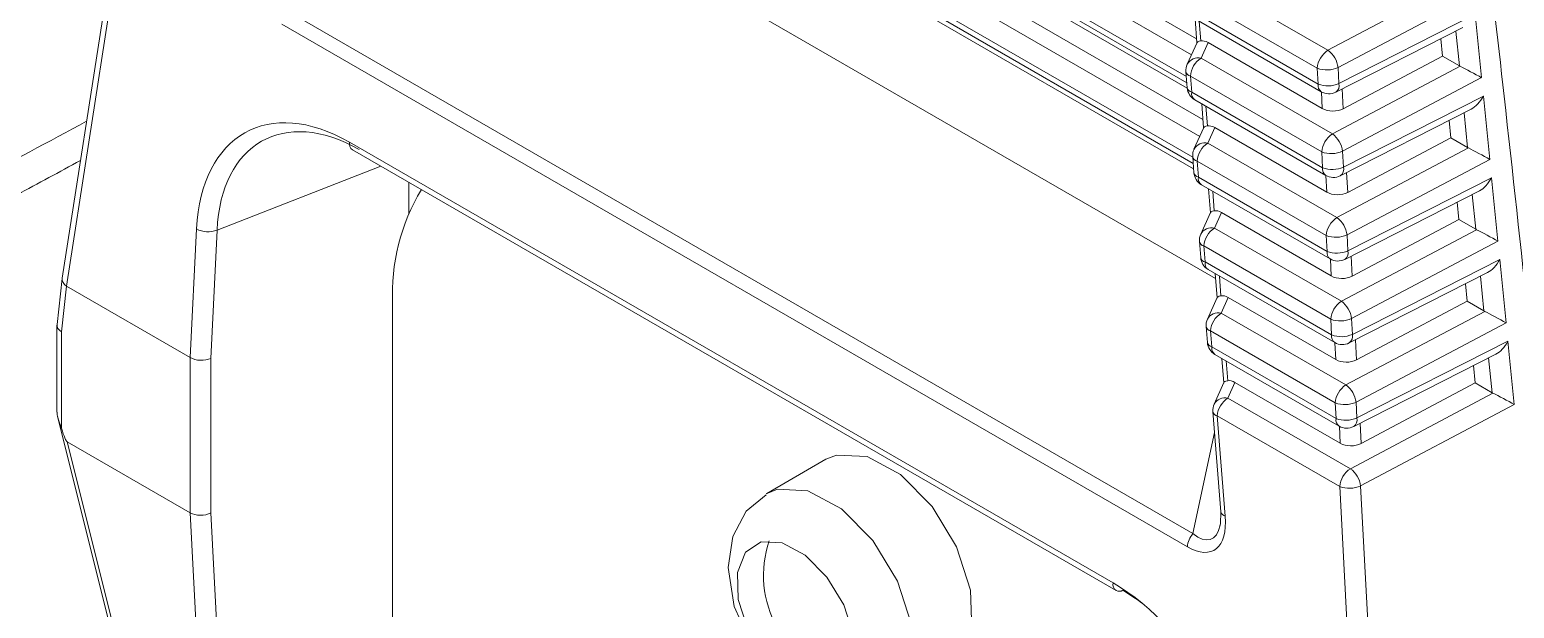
# Model space of a CAD drawing. Extents: x 11 to 120, y 2 to 94.
# Drawn here: x 87.551 to 88.527, y 77.523 to 77.904 of the extents above; entities that cross this region are included whole.
import ezdxf

# ---------------------------------------------------------------- set-up
doc = ezdxf.new("R2010")
doc.units = 0
doc.header["$MEASUREMENT"] = 0
doc.linetypes.add('SLD-Solid', pattern=[0])
doc.layers.add('OBJECT', color=7, linetype='CONTINUOUS')

msp = doc.modelspace()

# ---------------------------------------------------------------- linework, layer by layer
at = {"layer": 'OBJECT', "color": 7, "linetype": 'SLD-Solid', "lineweight": 15}
for p, q in [((87.89194, 78.13117), (88.31463, 77.88716)), ((87.87728, 78.11951), (88.31154, 77.86882)), ((88.31122, 77.87287), (87.87769, 78.12314)), ((88.31794, 77.89767), (87.93097, 78.12107)), ((87.88039, 78.11433), (88.31182, 77.86527)), ((87.88656, 78.08366), (88.32002, 77.83343)), ((87.87189, 78.072), (88.31573, 77.81577)), ((88.31541, 77.81983), (87.87231, 78.07563)), ((87.87501, 78.06682), (88.31601, 77.81223)), ((88.32214, 77.84463), (87.92558, 78.07355)), ((87.62213, 78.06278), (87.57219, 77.74027)), ((87.62495, 78.0576), (87.575, 77.73501)), ((88.33041, 77.73998), (87.8801, 77.99993)), ((88.31646, 77.94083), (88.40429, 77.89013)), ((88.40429, 77.89013), (88.48584, 77.93336)), ((88.39729, 77.87835), (88.30946, 77.92905)), ((88.4999, 77.92586), (88.41099, 77.87873)), ((87.72011, 77.91597), (88.31545, 77.57229)), ((88.3103, 77.9184), (88.39785, 77.86786)), ((88.31236, 77.91338), (88.39991, 77.86284)), ((88.31691, 77.91076), (88.31816, 77.89496)), ((88.41155, 77.86824), (88.50111, 77.91379)), ((88.50111, 77.91379), (88.50528, 77.87213)), ((88.31192, 77.56362), (87.71659, 77.9073)), ((88.31972, 77.90914), (88.32073, 77.89633)), ((88.40945, 77.86259), (88.4931, 77.90514)), ((88.49071, 77.8799), (88.48842, 77.90276)), ((88.31824, 77.89515), (88.31183, 77.88094)), ((88.32549, 77.89517), (88.32088, 77.88496)), ((88.32549, 77.89517), (88.40061, 77.85181)), ((88.47966, 77.88628), (88.47851, 77.89772)), ((88.32088, 77.88496), (88.40724, 77.8351)), ((88.41434, 77.85165), (88.47966, 77.88628)), ((88.49071, 77.8799), (88.47966, 77.88628)), ((88.31097, 77.87604), (88.31181, 77.86543)), ((88.40024, 77.82333), (88.31388, 77.87318)), ((88.31388, 77.87318), (88.31472, 77.86257)), ((88.39785, 77.86786), (88.39729, 77.87835)), ((88.40724, 77.8351), (88.49123, 77.87962)), ((88.41099, 77.87873), (88.41155, 77.86824)), ((88.50528, 77.87213), (88.41394, 77.82371)), ((88.49071, 77.8799), (88.49123, 77.87962)), ((88.31472, 77.86257), (88.4008, 77.81288)), ((88.40061, 77.85181), (88.40002, 77.86278)), ((88.41364, 77.86472), (88.41434, 77.85165)), ((88.31678, 77.85756), (88.40286, 77.80787)), ((88.32132, 77.85494), (88.32257, 77.83909)), ((88.32413, 77.85332), (88.32515, 77.84046)), ((88.4145, 77.81326), (88.50649, 77.86006)), ((88.50649, 77.86006), (88.51066, 77.81839)), ((88.41239, 77.80761), (88.49848, 77.85141)), ((88.48504, 77.83255), (88.4839, 77.84399)), ((88.49609, 77.82617), (88.4938, 77.84903)), ((88.32266, 77.83928), (88.31624, 77.82507)), ((88.32991, 77.8393), (88.32529, 77.82908)), ((88.32991, 77.8393), (88.40355, 77.79679)), ((88.41728, 77.79663), (88.48504, 77.83255)), ((88.49609, 77.82617), (88.48504, 77.83255)), ((87.76098, 77.82967), (88.26302, 77.53985)), ((87.76304, 77.82466), (88.26508, 77.53483)), ((88.32529, 77.82908), (88.41018, 77.78008)), ((88.4008, 77.81288), (88.40024, 77.82333)), ((88.41018, 77.78008), (88.49661, 77.82589)), ((88.41394, 77.82371), (88.4145, 77.81326)), ((88.49609, 77.82617), (88.49661, 77.82589)), ((87.78154, 77.81398), (87.67393, 77.77185)), ((88.31539, 77.82017), (88.31622, 77.80961)), ((88.40318, 77.7683), (88.31829, 77.81731)), ((88.31829, 77.81731), (88.31913, 77.80675)), ((88.51066, 77.81839), (88.41688, 77.76868)), ((87.79998, 77.78273), (87.79998, 77.80333)), ((88.31913, 77.80675), (88.40374, 77.75791)), ((88.40355, 77.79679), (88.40296, 77.80781)), ((88.41658, 77.80975), (88.41728, 77.79663)), ((88.41744, 77.75829), (88.51187, 77.80633)), ((88.51187, 77.80633), (88.51605, 77.76466)), ((88.32119, 77.80174), (88.4058, 77.75289)), ((88.32573, 77.79912), (88.32699, 77.78322)), ((88.32854, 77.79749), (88.32956, 77.78459)), ((88.41534, 77.75264), (88.50386, 77.79767)), ((88.50148, 77.77243), (88.49919, 77.7953)), ((88.32708, 77.78341), (88.32066, 77.7692)), ((88.33433, 77.78343), (88.32971, 77.77321)), ((88.33433, 77.78343), (88.4065, 77.74176)), ((88.49043, 77.77881), (88.48928, 77.79026)), ((88.42023, 77.7416), (88.49043, 77.77881)), ((88.50148, 77.77243), (88.49043, 77.77881)), ((87.65634, 77.68805), (87.66045, 77.77263)), ((87.67393, 77.77185), (87.66984, 77.68749)), ((88.3198, 77.76429), (88.32063, 77.75379)), ((88.32971, 77.77321), (88.41313, 77.72505)), ((88.40374, 77.75791), (88.40318, 77.7683)), ((88.41313, 77.72505), (88.50199, 77.77216)), ((88.41688, 77.76868), (88.41744, 77.75829)), ((88.51605, 77.76466), (88.41983, 77.71366)), ((88.50148, 77.77243), (88.50199, 77.77216)), ((88.40613, 77.71328), (88.32271, 77.76144)), ((88.32271, 77.76144), (88.32354, 77.75093)), ((88.41952, 77.75477), (88.42023, 77.7416)), ((88.32354, 77.75093), (88.40669, 77.70293)), ((88.3256, 77.74592), (88.40875, 77.69792)), ((88.4065, 77.74176), (88.40591, 77.75283)), ((88.42039, 77.70331), (88.51726, 77.75259)), ((88.51726, 77.75259), (88.52143, 77.71093)), ((87.57217, 77.74011), (87.56874, 77.70982)), ((87.57504, 77.73498), (87.57164, 77.70496)), ((87.575, 77.73501), (87.57504, 77.73498)), ((87.65634, 77.68805), (87.57504, 77.73498)), ((88.33015, 77.7433), (88.33141, 77.72734)), ((88.33296, 77.74167), (88.33398, 77.72872)), ((88.41828, 77.69767), (88.50925, 77.74394)), ((88.49581, 77.72508), (88.49466, 77.73652)), ((88.50686, 77.7187), (88.50457, 77.74156)), ((88.33149, 77.72754), (88.32508, 77.71332)), ((88.33874, 77.72756), (88.33413, 77.71734)), ((88.33874, 77.72756), (88.40945, 77.68674)), ((88.42318, 77.68658), (88.49581, 77.72508)), ((88.50686, 77.7187), (88.49581, 77.72508)), ((87.78932, 77.72353), (87.78932, 77.49619)), ((88.33413, 77.71734), (88.41608, 77.67003)), ((88.41608, 77.67003), (88.50738, 77.71842)), ((88.50686, 77.7187), (88.50738, 77.71842)), ((87.56871, 77.7094), (87.56871, 77.65206)), ((88.32422, 77.70842), (88.32505, 77.69797)), ((88.40908, 77.65825), (88.32713, 77.70556)), ((88.32713, 77.70556), (88.32795, 77.69511)), ((88.40669, 77.70293), (88.40613, 77.71328)), ((88.41983, 77.71366), (88.42039, 77.70331)), ((88.52143, 77.71093), (88.42278, 77.65863)), ((87.57164, 77.70496), (87.57164, 77.64164)), ((88.40945, 77.68674), (88.40885, 77.69786)), ((88.42247, 77.6998), (88.42318, 77.68658)), ((88.42333, 77.64834), (88.52264, 77.69886)), ((88.52264, 77.69886), (88.52681, 77.65719)), ((87.65634, 77.58598), (87.65634, 77.68805)), ((87.66984, 77.68749), (87.66984, 77.58586)), ((88.32795, 77.69511), (88.40963, 77.64796)), ((88.33002, 77.6901), (88.41169, 77.64295)), ((88.33456, 77.68747), (88.33582, 77.67147)), ((88.33737, 77.68585), (88.3384, 77.67284)), ((88.42123, 77.64269), (88.51463, 77.69021)), ((88.51224, 77.66497), (88.50995, 77.68783)), ((88.50119, 77.67135), (88.50005, 77.68279)), ((88.33591, 77.67166), (88.32949, 77.65745)), ((88.34316, 77.67168), (88.33854, 77.66147)), ((88.34316, 77.67168), (88.4124, 77.63171)), ((88.42612, 77.63156), (88.50119, 77.67135)), ((88.51224, 77.66497), (88.50119, 77.67135)), ((88.33854, 77.66147), (88.41903, 77.615)), ((88.40963, 77.64796), (88.40908, 77.65825)), ((88.41903, 77.615), (88.51276, 77.66469)), ((88.42278, 77.65863), (88.42333, 77.64834)), ((88.52681, 77.65719), (88.42573, 77.60361)), ((88.51224, 77.66497), (88.51276, 77.66469)), ((87.56911, 77.64923), (87.63818, 77.3731)), ((88.32864, 77.65255), (88.33385, 77.5866)), ((88.33676, 77.58374), (88.33154, 77.64969)), ((88.41203, 77.60323), (88.33154, 77.64969)), ((88.32972, 77.63885), (88.31545, 77.57229)), ((88.4124, 77.63171), (88.4118, 77.64289)), ((88.42541, 77.64482), (88.42612, 77.63156)), ((87.57535, 77.63273), (87.64043, 77.37255)), ((87.57535, 77.63273), (87.65634, 77.58598)), ((88.07424, 77.62117), (88.03535, 77.59872)), ((88.41203, 77.60323), (88.43145, 77.24059)), ((88.44514, 77.2412), (88.42573, 77.60361)), ((87.66344, 77.45037), (87.65634, 77.58598)), ((87.65634, 77.58598), (87.65634, 77.58598)), ((87.66984, 77.58586), (87.67611, 77.46623)), ((88.33384, 77.5867), (88.33385, 77.5866))]:
    msp.add_line(p, q, dxfattribs=at)
at = {"layer": 'OBJECT', "color": 7, "linetype": 'SLD-Solid', "lineweight": 15, "flags": 128}
for points in [[(88.16016, 77.56352), (88.14402, 77.59023), (88.12335, 77.6111), (88.10129, 77.62295), (88.08121, 77.62399), (88.07424, 77.62117)], [(88.03506, 77.59782), (88.02183, 77.58698), (88.01311, 77.57048), (88.00999, 77.55008), (88.01388, 77.52429), (88.02635, 77.49669), (88.04571, 77.47336), (88.0715, 77.45739), (88.09291, 77.45382), (88.11178, 77.4583), (88.11534, 77.46106)], [(88.03499, 77.59851), (88.04232, 77.60153), (88.0624, 77.6005), (88.08446, 77.58864), (88.10513, 77.56778), (88.12127, 77.54107)], [(88.33385, 77.5866), (88.33366, 77.57881), (88.33326, 77.57741)], [(88.02286, 77.50936), (88.03395, 77.491), (88.04817, 77.47665), (88.06333, 77.46851), (88.07714, 77.46779), (88.08749, 77.47463), (88.09281, 77.48797), (88.09229, 77.50578), (88.086, 77.52536), (88.07491, 77.54372), (88.0607, 77.55807), (88.04553, 77.56622), (88.03172, 77.56693), (88.02137, 77.56009), (88.01605, 77.54675), (88.01657, 77.52894), (88.02286, 77.50936)], [(88.15424, 77.4826), (88.16233, 77.48973), (88.17007, 77.50913), (88.16931, 77.53505), (88.16016, 77.56352)], [(88.12127, 77.54107), (88.13042, 77.51259), (88.13118, 77.48668), (88.12344, 77.46728), (88.11559, 77.46029)]]:
    msp.add_lwpolyline(points, dxfattribs=at)
at = {"layer": 'OBJECT', "color": 7, "linetype": 'SLD-Solid', "lineweight": 15}
for centre, radius, start, end in [((88.32094, 77.87683), 0.01, 155.69289, 184.51975), ((88.31901, 77.87695), 0.00822, 76.86986, 150.95118), ((88.32933, 77.87196), 0.0155, 123.05007, 175.49329), ((88.41274, 77.87713), 0.0155, 123.05007, 175.49329), ((88.39465, 77.87679), 0.01645, 6.7645, 54.14557), ((88.31476, 77.87699), 0.00391, 194.04618, 256.94539), ((88.40366, 77.89568), 0.01847, 249.805, 293.37148), ((88.32178, 77.86622), 0.01, 184.51975, 240.00269), ((88.3156, 77.86638), 0.00391, 194.04618, 256.94539), ((88.31965, 77.86167), 0.00502, 169.63825, 235.05887), ((88.40295, 77.86702), 0.00517, 170.69667, 234.00046), ((88.40423, 77.88519), 0.01847, 249.805, 293.37148), ((88.40491, 77.8715), 0.01, 240.00269, 296.96265), ((88.40645, 77.86692), 0.00527, 304.69461, 14.42612), ((88.41569, 77.82211), 0.0155, 123.05007, 175.49329), ((88.3976, 77.82177), 0.01645, 6.7645, 54.14557), ((87.76597, 77.82879), 0.00506, 169.98731, 234.70981), ((88.32536, 77.82095), 0.01, 155.69289, 184.51975), ((88.32343, 77.82108), 0.00822, 76.86986, 150.95118), ((88.33375, 77.81609), 0.0155, 123.05007, 175.49329), ((88.40661, 77.84066), 0.01847, 249.805, 293.37148), ((88.31918, 77.82111), 0.00391, 194.04618, 256.94539), ((88.40589, 77.81205), 0.00517, 170.69667, 234.00046), ((88.40717, 77.83021), 0.01847, 249.805, 293.37148), ((88.40939, 77.81195), 0.00527, 304.69461, 14.42612), ((88.32619, 77.8104), 0.01, 184.51975, 240.00269), ((88.32001, 77.81056), 0.00391, 194.04618, 256.94539), ((88.32406, 77.80585), 0.00502, 169.63825, 235.05887), ((88.40786, 77.81653), 0.01, 240.00269, 296.96265), ((87.92363, 77.72948), 0.13443, 149.09029, 182.53497), ((88.41864, 77.76708), 0.0155, 123.05007, 175.49329), ((88.40055, 77.76674), 0.01645, 6.7645, 54.14557), ((87.66804, 77.78703), 0.01628, 242.19414, 291.21691), ((88.32977, 77.76508), 0.01, 155.69289, 184.51975), ((88.32359, 77.76524), 0.00391, 194.04618, 256.94539), ((88.32784, 77.76521), 0.00822, 76.86986, 150.95118), ((88.33816, 77.76022), 0.0155, 123.05007, 175.49329), ((88.40956, 77.78563), 0.01847, 249.805, 293.37148), ((88.40884, 77.75707), 0.00517, 170.69667, 234.00046), ((88.41012, 77.77524), 0.01847, 249.805, 293.37148), ((88.41234, 77.75697), 0.00527, 304.69461, 14.42612), ((88.3306, 77.75458), 0.01, 184.51975, 240.00269), ((88.32442, 77.75474), 0.00391, 194.04618, 256.94539), ((88.32848, 77.75003), 0.00502, 169.63825, 235.05887), ((88.4108, 77.76155), 0.01, 240.00269, 296.96265), ((88.42158, 77.71206), 0.0155, 123.05007, 175.49329), ((88.4035, 77.71172), 0.01645, 6.7645, 54.14557), ((88.33226, 77.70933), 0.00822, 76.86986, 150.95118), ((88.34258, 77.70434), 0.0155, 123.05007, 175.49329), ((88.33419, 77.70921), 0.01, 155.69289, 184.51975), ((88.32801, 77.70937), 0.00391, 194.04618, 256.94539), ((88.41251, 77.73061), 0.01847, 249.805, 293.37148), ((88.33501, 77.69876), 0.01, 184.51975, 240.00269), ((88.32884, 77.69892), 0.00391, 194.04618, 256.94539), ((88.41178, 77.7021), 0.00517, 170.69667, 234.00046), ((88.41306, 77.72027), 0.01847, 249.805, 293.37148), ((88.41375, 77.70658), 0.01, 240.00269, 296.96265), ((88.41528, 77.702), 0.00527, 304.69461, 14.42612), ((88.33289, 77.69421), 0.00502, 169.63825, 235.05887), ((88.42453, 77.65704), 0.0155, 123.05007, 175.49329), ((88.40644, 77.6567), 0.01645, 6.7645, 54.14557), ((88.33861, 77.65334), 0.01, 155.69289, 184.51975), ((88.33668, 77.65346), 0.00822, 76.86986, 150.95118), ((88.347, 77.64847), 0.0155, 123.05007, 175.49329), ((88.41545, 77.67558), 0.01847, 249.805, 293.37148), ((88.33243, 77.6535), 0.00391, 194.04618, 256.94539), ((88.41473, 77.64713), 0.00517, 170.69667, 234.00046), ((88.416, 77.66529), 0.01847, 249.805, 293.37148), ((88.41822, 77.64703), 0.00527, 304.69461, 14.42612), ((88.41669, 77.65161), 0.01, 240.00269, 296.96265), ((88.42748, 77.60201), 0.0155, 123.05007, 175.49329), ((88.40939, 77.60167), 0.01645, 6.7645, 54.14557), ((88.4184, 77.62056), 0.01847, 249.805, 293.37148), ((88.33764, 77.58755), 0.00391, 194.04618, 256.94539), ((88.3275, 77.56234), 0.01563, 140.4501, 175.31995), ((88.10204, 77.54485), 0.06887, 160.73311, 259.26152), ((88.26801, 77.53897), 0.00506, 169.98731, 234.70981), ((88.26711, 77.53899), 0.00463, 243.94513, 300.5068)]:
    msp.add_arc(centre, radius, start, end, dxfattribs=at)
for centre, major_axis, ratio, start_param, end_param in [((88.32833, 77.89319), (0.01015, -0.00177), 0.278097, 2.464366, 3.212944), ((88.32537, 77.88664), (-0.00628, 0.00905), 0.580609, 5.394404, 6.012137), ((88.49864, 77.87539), (0.01062, -0.00569), 0.026892, 0.909875, 2.358211), ((87.75623, 77.71645), (-0.06254, 0.12019), 0.605304, 5.523565, 7.086765), ((87.76329, 77.7201), (-0.05895, 0.11083), 0.607467, 5.51781, 7.08101), ((88.40764, 77.856), (0.01001, 0.00003), 0.586595, 3.931599, 5.443681), ((88.49985, 77.86333), (0.00673, 0.01231), 0.526975, 3.797917, 4.735053), ((88.33274, 77.83731), (0.01015, -0.00177), 0.278097, 2.464366, 3.212944), ((88.32979, 77.83077), (-0.00628, 0.00905), 0.580609, 5.394404, 6.012137), ((88.50403, 77.82166), (0.01062, -0.00569), 0.026892, 0.909875, 2.358211), ((88.50523, 77.80959), (0.00673, 0.01231), 0.526975, 3.797917, 4.735053), ((88.41059, 77.80098), (0.01001, 0.00003), 0.586595, 3.931599, 5.443681), ((88.33716, 77.78144), (0.01015, -0.00177), 0.278097, 2.464366, 3.212944), ((88.33421, 77.7749), (-0.00628, 0.00905), 0.580609, 5.394404, 6.012137), ((88.50941, 77.76793), (0.01062, -0.00569), 0.026892, 0.909875, 2.358211), ((88.51062, 77.75586), (0.00673, 0.01231), 0.526975, 3.797917, 4.735053), ((87.58209, 77.73886), (0.00991, -0.00133), 0.627377, 3.128787, 4.002453), ((88.41353, 77.74595), (0.01001, 0.00003), 0.586595, 3.931599, 5.443681), ((88.34158, 77.72557), (0.01015, -0.00177), 0.278097, 2.464366, 3.212944), ((88.33862, 77.71902), (-0.00628, 0.00905), 0.580609, 5.394404, 6.012137), ((88.51479, 77.71419), (0.01062, -0.00569), 0.026892, 0.909875, 2.358211), ((87.57871, 77.70904), (0.00999, -0.00056), 0.611383, 3.107087, 3.961496), ((88.516, 77.70213), (0.00673, 0.01231), 0.526975, 3.797917, 4.735053), ((87.66341, 77.69192), (0.01, -0.00024), 0.563161, 3.940654, 5.424184), ((88.41648, 77.69093), (0.01001, 0.00003), 0.586595, 3.931599, 5.443681), ((88.34599, 77.6697), (0.01015, -0.00177), 0.278097, 2.464366, 3.212944), ((88.34304, 77.66315), (-0.00628, 0.00905), 0.580609, 5.394404, 6.012137), ((88.52017, 77.66046), (0.01062, -0.00569), 0.026892, 0.909875, 2.358211), ((87.54087, 77.80334), (-0.0347, 0.17066), 0.036347, 2.808788, 3.109458), ((88.41943, 77.63591), (0.01001, 0.00003), 0.586595, 3.931599, 5.443681), ((87.66341, 77.59029), (0.01, 0.00026), 0.591308, 3.911511, 5.395041), ((88.30331, 77.60954), (-0.02592, 0.04826), 0.443439, 2.520069, 3.931595), ((88.31038, 77.61319), (-0.01696, 0.04462), 0.376367, 2.565584, 3.668339), ((88.25769, 77.42696), (-0.06232, 0.11985), 0.60894, 3.957684, 5.520884), ((88.26476, 77.43061), (-0.05737, 0.11115), 0.603746, 5.370974, 5.522499)]:
    msp.add_ellipse(centre, major_axis=major_axis, ratio=ratio, start_param=start_param, end_param=end_param, dxfattribs=at)
for points, knots in [([(88.48459, 78.1681), (88.48516, 78.16321), (88.48803, 78.13878), (88.50003, 78.03615), (88.52296, 77.83856), (88.54201, 77.65966), (88.55269, 77.55937)], [0, 0, 0, 0, 0.024148, 0.120739, 0.507103, 1, 1, 1, 1]), ([(86.90537, 77.46093), (86.96423, 77.49472), (87.16598, 77.61053), (87.39321, 77.73872), (87.56327, 77.83007), (87.58816, 77.84344)], [0, 0, 0, 0, 0.260188, 0.891711, 1, 1, 1, 1]), ([(87.58417, 77.81764), (87.57026, 77.81014), (87.41149, 77.72447), (87.1953, 77.60226), (86.99366, 77.4865), (86.93482, 77.45272)], [0, 0, 0, 0, 0.063694, 0.7268, 1, 1, 1, 1]), ([(87.57164, 77.64164), (87.57111, 77.64321), (87.57021, 77.64588), (87.56889, 77.64946), (87.56883, 77.65127), (87.5688, 77.65207)], [0, 0, 0, 0, 0.447485, 0.758489, 1, 1, 1, 1])]:
    msp.add_open_spline(points, degree=3, knots=knots, dxfattribs=at)

doc.saveas('drawing.dxf')
